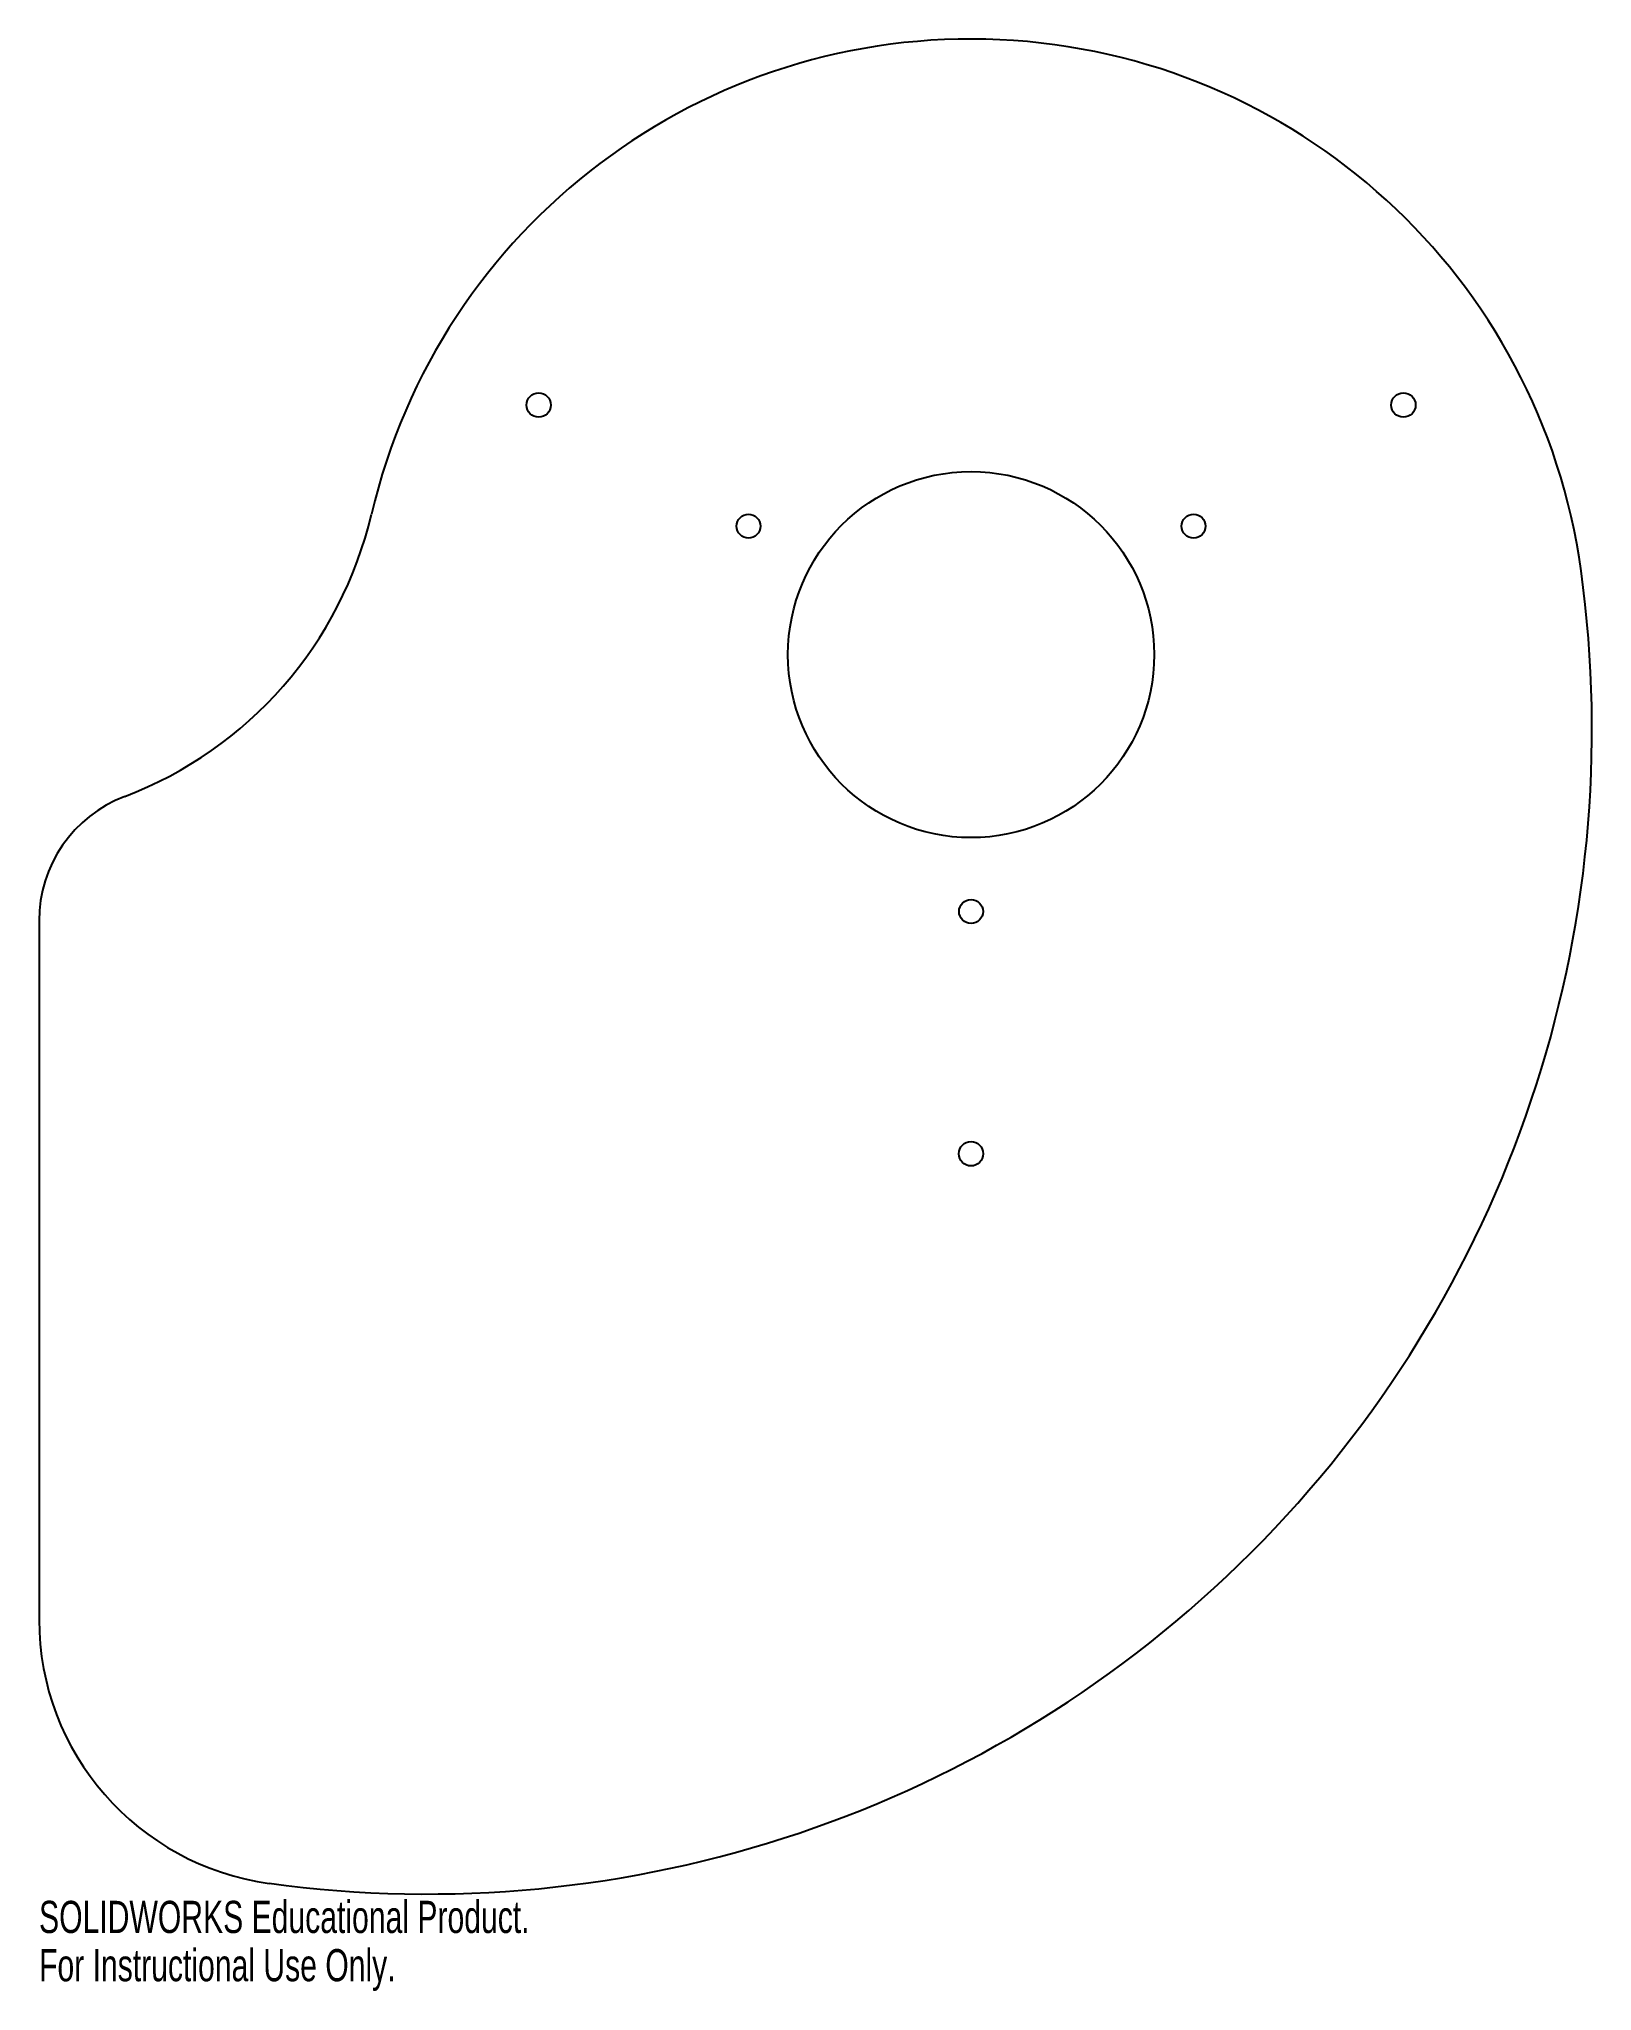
# Model space of a CAD drawing. Header units: millimetres. Extents: x -140 to 93, y -201 to 92.
import ezdxf

# ---------------------------------------------------------------- set-up
doc = ezdxf.new("R2010")
doc.units = ezdxf.units.MM
doc.styles.add('SLDTEXTSTYLE0', font='TXT', dxfattribs={"width": 0.7})

msp = doc.modelspace()

# ---------------------------------------------------------------- linework, layer by layer
at = {"color": 7, "linetype": 'Continuous', "lineweight": 25}
msp.add_line((-140, -40), (-140, -145), dxfattribs=at)
for centre, radius in [((-64.95, 37.5), 1.83), ((64.95, 37.5), 1.83), ((0, 0), 27.5), ((-33.43, 19.3), 1.8), ((33.43, 19.3), 1.8), ((0, -38.6), 1.8), ((0, -75), 1.83)]:
    msp.add_circle(centre, radius, dxfattribs=at)
for centre, radius, start, end in [((0, 0), 92.5, 7.8318, 166.8259), ((-148.49, 34.76), 60, 290.8597, 346.8259), ((-81.73, -11.24), 175, 262.2223, 7.8318), ((-120, -40), 20, 110.8597, 180), ((-100, -145), 40, 180, 262.2223)]:
    msp.add_arc(centre, radius, start, end, dxfattribs=at)

# ---------------------------------------------------------------- texts
at = {"color": 7, "linetype": 'Continuous', "char_height": 4.8336, "attachment_point": 1, "style": 'SLDTEXTSTYLE0'}
for s, insert in [('SOLIDWORKS Educational Product.', (-140, -187.26)), ('For Instructional Use Only.', (-140, -194.51))]:
    msp.add_mtext(s, dxfattribs=dict(at, insert=insert))

doc.saveas('drawing.dxf')
